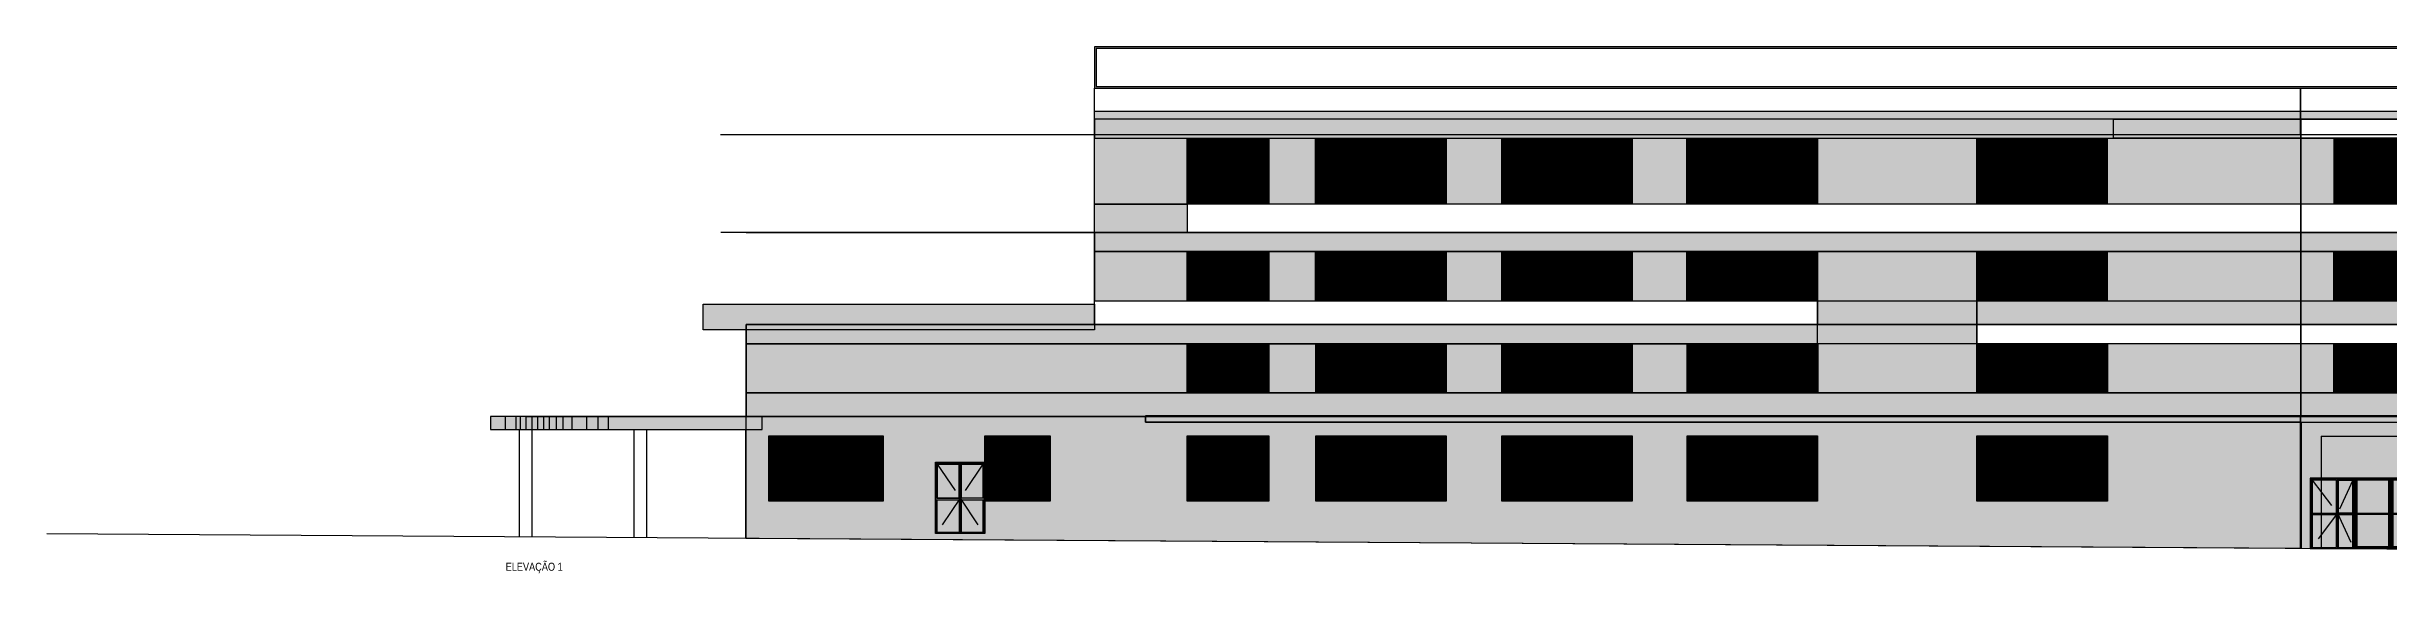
# Model space of a CAD drawing. Header units: metres. Extents: x -9138 to -7768, y 20 to 184.
# Drawn here: x -8872.5 to -8799.3, y 19.9 to 36.4 of the extents above; entities that cross this region are included whole.
import ezdxf
from ezdxf.enums import TextEntityAlignment as Align

# ---------------------------------------------------------------- set-up
doc = ezdxf.new("R2010")
doc.units = ezdxf.units.M
doc.linetypes.add('CTE ELEV$0$DASHEDX2', pattern=[1.5, 1, -0.5])
for name, color, linetype in [('ARQ-DIM EMBASAM', 2, 'Continuous'), ('CTE ELEV$0$ARQ- FRISO', 7, 'Continuous'), ('CTE ELEV$0$ARQ-AUX', 7, 'Continuous'), ('CTE ELEV$0$ARQ-AUX1', 1, 'Continuous'), ('CTE ELEV$0$ARQ-AUX2', 2, 'Continuous'), ('CTE ELEV$0$ARQ-AUX3', 3, 'Continuous'), ('CTE ELEV$0$ARQ-AUX4', 6, 'Continuous'), ('CTE ELEV$0$ARQ-CAX', 1, 'Continuous'), ('CTE ELEV$0$ARQ-PRJ', 7, 'CTE ELEV$0$DASHEDX2'), ('CTE ELEV$0$ARQ-TXT', 2, 'Continuous')]:
    doc.layers.add(name, color=color, linetype=linetype)
for name, color, linetype, true_color in [('CTE ELEV$0$ARQ-REVEST', 7, 'Continuous', 0xc79471), ('CTE ELEV$0$COR CINZA FECHADO', 7, 'Continuous', 0x56534e), ('CTE ELEV$0$COR PLATINA', 7, 'Continuous', 0xa1a6a3), ('CTE ELEV$0$COR-CAIX', 7, 'Continuous', 0x45494e)]:
    doc.layers.add(name, color=color, linetype=linetype, true_color=true_color)
doc.styles.add('CTE ELEV$0$Adesa', font='ARIALN.TTF')
pattern_1 = [(0, (8723.23479, -24.8), (0, 0.2032), []), (90, (8723.23479, -24.8), (-0.2032, 0.2032), [0.2032, -0.2032])]

# ---------------------------------------------------------------- blocks, each defined once
blk = doc.blocks.new('CTE ELEV$0$V NEOREX 18')
at = {"layer": 'CTE ELEV$0$ARQ-AUX'}
h = blk.add_hatch(dxfattribs=at)
h.set_pattern_fill('NET', color=256, scale=0.04)
h.set_pattern_definition([(0, (0.255, 0.5), (0, 0.127), []), (90, (0.255, 0.5), (-0.127, 8e-18), [])])
h.paths.add_polyline_path([(0.01, 0.5), (0.01, 0.01), (0.5, 0.01), (0.5, 0.5)])
at = {"layer": 'CTE ELEV$0$COR-CAIX'}
h = blk.add_hatch(color=256, dxfattribs=at)
h.dxf.hatch_style = 1
h.paths.add_polyline_path([(0, 0.51), (0.51, 0.51), (0.51, 0), (0, 0)])
at = {"layer": 'CTE ELEV$0$ARQ-AUX'}
for points in [[(0, 0.51), (0.51, 0.51), (0.51, 0), (0, 0)], [(0.01, 0.5), (0.5, 0.5), (0.5, 0.01), (0.01, 0.01)]]:
    blk.add_lwpolyline(points, close=True, dxfattribs=at)
blk = doc.blocks.new('*U671')
at = {"layer": 'CTE ELEV$0$COR-CAIX', "transparency": 33554610}
h = blk.add_hatch(color=256, dxfattribs=at)
h.dxf.hatch_style = 1
h.paths.add_polyline_path([(1.125, 0.045), (0, 0.045), (0, -2.155), (1.125, -2.155)])
at = {"layer": 'CTE ELEV$0$COR-CAIX', "transparency": 33554687}
h = blk.add_hatch(color=254, dxfattribs=at)
h.dxf.hatch_style = 1
h.paths.add_polyline_path([(0.06, -1.055), (1.065, -1.055), (1.065, -0.015), (0.06, -0.015)])
h.paths.add_polyline_path([(0.06, -2.095), (1.065, -2.095), (1.065, -1.085), (0.06, -1.085)])
at = {"layer": 'CTE ELEV$0$ARQ-CAX'}
for points in [[(1.125, 0.045), (0, 0.045), (0, -2.155), (1.125, -2.155)], [(1.095, 0.015), (0.03, 0.015), (0.03, -2.125), (1.095, -2.125)]]:
    blk.add_lwpolyline(points, close=True, dxfattribs=at)
for points in [[(1.065, -1.055), (1.065, -0.015), (0.06, -0.015), (0.06, -1.055)], [(0.06, -1.055), (1.065, -1.055)], [(0.06, -1.085), (0.06, -2.095), (1.065, -2.095), (1.065, -1.085)], [(0.06, -1.085), (1.065, -1.085)]]:
    blk.add_lwpolyline(points, dxfattribs=at)
blk = doc.blocks.new('CTE ELEV$0$v cx entrada 1pv')
at = {"layer": 'CTE ELEV$0$COR-CAIX', "transparency": 33554687}
h = blk.add_hatch(color=256, dxfattribs=at)
h.dxf.hatch_style = 1
h.paths.add_polyline_path([(2.892, 2.2), (1.502, 2.2), (1.502, 0), (2.892, 0)])
h = blk.add_hatch(color=256, dxfattribs=at)
h.dxf.hatch_style = 1
h.paths.add_polyline_path([(2.347, 2.17), (1.532, 2.17), (1.532, 0), (2.347, 0)])
h.paths.add_polyline_path([(2.317, 2.14), (1.562, 2.14), (1.562, 1.1), (2.317, 1.1)], flags=16)
h.paths.add_polyline_path([(1.562, 0.03), (2.317, 0.03), (2.317, 1.05), (1.562, 1.05)], flags=16)
h.paths.add_polyline_path([(2.832, 2.14), (2.832, 2.14), (2.377, 2.14), (2.377, 1.163)])
h.paths.add_polyline_path([(2.832, 2.14), (2.377, 1.163), (2.377, 1.1), (2.832, 1.1)])
h.paths.add_polyline_path([(2.832, 1.05), (2.377, 1.05), (2.377, 1.037), (2.832, 0.064)])
h.paths.add_polyline_path([(2.377, 1.037), (2.377, 0.03), (2.832, 0.03), (2.832, 0.064)])
h = blk.add_hatch(color=254, dxfattribs=at)
h.dxf.hatch_style = 1
h.paths.add_polyline_path([(2.317, 2.14), (1.562, 2.14), (1.562, 1.1), (2.317, 1.1)])
h.paths.add_polyline_path([(2.832, 1.1), (2.377, 1.1), (2.377, 2.14), (2.832, 2.14)])
h.paths.add_polyline_path([(2.377, 0.03), (2.832, 0.03), (2.832, 1.05), (2.377, 1.05)])
h.paths.add_polyline_path([(2.317, 1.05), (1.562, 1.05), (1.562, 0.03), (2.317, 0.03)])
at = {"layer": 'CTE ELEV$0$ARQ-CAX'}
blk.add_line((2.377, 1.1), (2.832, 1.1, 0), dxfattribs=at)
at = {"layer": 'CTE ELEV$0$ARQ-CAX', "flags": 128}
for points in [[(2.892, 2.2), (1.502, 2.2), (1.502, 0), (2.892, 0), (2.892, 2.2)], [(2.317, 2.14), (1.562, 2.14), (1.562, 1.1)], [(2.317, 2.14), (2.317, 1.1)], [(2.347, 2.17), (2.347, 0)], [(2.377, 2.14), (2.377, 1.1)], [(2.832, 1.1), (2.832, 2.14), (2.391, 2.14)], [(1.562, 1.05), (1.562, 0.03), (2.317, 0.03)], [(2.317, 1.05), (2.317, 0.03)], [(2.377, 0.03), (2.832, 0.03), (2.832, 1.05)], [(2.377, 1.05), (2.377, 0.03)]]:
    blk.add_lwpolyline(points, dxfattribs=at)
blk.add_lwpolyline([(2.862, 2.17), (1.532, 2.17), (1.532, 0), (2.862, 0)], close=True, dxfattribs=at)
at = {"layer": 'CTE ELEV$0$ARQ-CAX', "lineweight": -2}
for points in [[(2.317, 2.14), (1.562, 2.14), (1.562, 1.1), (2.317, 1.1)], [(2.832, 1.1), (2.377, 1.1), (2.377, 2.14), (2.832, 2.14)], [(2.317, 1.05), (1.562, 1.05), (1.562, 0.03), (2.317, 0.03)], [(2.377, 0.03), (2.832, 0.03), (2.832, 1.05), (2.377, 1.05)]]:
    blk.add_lwpolyline(points, close=True, dxfattribs=at)
at = {"layer": 'CTE ELEV$0$ARQ-PRJ'}
for points in [[(1.562, 2.14), (2.348, 1.1), (1.532, 0)], [(2.832, 2.14), (2.348, 1.1), (2.862, 0)]]:
    blk.add_lwpolyline(points, dxfattribs=at)
for p in [(2.892, 2.155), (4.017, 2.155)]:
    blk.add_blockref('*U671', p)
blk = doc.blocks.new('CTE ELEV$0$A$C5a923d24')
at = {"layer": 'CTE ELEV$0$COR-CAIX', "transparency": 33554687}
h = blk.add_hatch(color=256, dxfattribs=at)
h.dxf.hatch_style = 1
h.paths.add_polyline_path([(0, 2.23), (1.545, 2.23), (1.545, 0), (0, 0)])
at = {"flags": 128}
for points in [[(0.743, 0.03), (0.06, 0.03), (0.06, 1.05)], [(1.485, 1.05), (1.485, 0.03), (0.803, 0.03)]]:
    blk.add_lwpolyline(points, dxfattribs=at)
at = {"layer": 'CTE ELEV$0$ARQ-CAX', "lineweight": -2}
blk.add_line((0.743, 1.1), (0.06, 1.1, 0), dxfattribs=at)
at = {"layer": 'CTE ELEV$0$ARQ-CAX', "flags": 128}
for points in [[(0, 2.23), (1.545, 2.23), (1.545, 0), (0, 0), (0, 2.23)], [(0.773, 2.2), (0.773, 0)], [(0.06, 1.1), (0.06, 2.17), (0.729, 2.17)], [(0.743, 2.17), (0.743, 1.1)], [(0.803, 2.17), (1.485, 2.17), (1.485, 1.1)], [(0.803, 2.17), (0.803, 1.1)]]:
    blk.add_lwpolyline(points, dxfattribs=at)
blk.add_lwpolyline([(0.03, 2.2), (1.515, 2.2), (1.515, 0), (0.03, 0)], close=True, dxfattribs=at)
at = {"layer": 'CTE ELEV$0$ARQ-CAX', "lineweight": -2}
for points in [[(0.06, 1.1), (0.743, 1.1), (0.743, 2.17), (0.06, 2.17)], [(0.803, 2.17), (1.485, 2.17), (1.485, 1.1), (0.803, 1.1)], [(0.743, 0.03), (0.06, 0.03), (0.06, 1.05), (0.743, 1.05)], [(0.803, 1.05), (1.485, 1.05), (1.485, 0.03), (0.803, 0.03)]]:
    blk.add_lwpolyline(points, close=True, dxfattribs=at)
for points in [[(0.743, 1.05), (0.743, 0.03)], [(0.803, 1.05), (0.803, 0.03)]]:
    blk.add_lwpolyline(points, dxfattribs=at)
at = {"layer": 'CTE ELEV$0$ARQ-PRJ'}
for points in [[(0.06, 2.17), (0.772, 1.1), (0.03, 0)], [(1.485, 2.17), (0.772, 1.1), (1.515, 0)]]:
    blk.add_lwpolyline(points, dxfattribs=at)
blk = doc.blocks.new('CTE ELEV$0$elev 1 1andar')
at = {"layer": 'CTE ELEV$0$ARQ-REVEST', "transparency": 33554687}
h = blk.add_hatch(dxfattribs=at)
h.set_pattern_fill('AR-B816', scale=0.001)
h.set_pattern_definition([(0, (8857.50683, -21.2), (0, 0.2032), []), (90, (8857.50683, -21.2), (-0.2032, 0.2032), [0.2032, -0.2032])])
h.paths.add_polyline_path([(94.394, 3.425), (70.056, 3.425), (70.056, -0.611), (70.719, -0.62), (83.723, -0.7), (94.394, -0.625)])
h.paths.add_polyline_path([(70.056, 1.595), (68.856, 1.595), (68.856, 2.995), (70.056, 2.995), (70.056, 3.425), (67.869, 3.425), (67.869, 2.99), (67.869, 2.984), (67.869, 2.984), (67.869, 2.484), (67.869, -0.58), (70.056, -0.611)])
h.paths.add_polyline_path([(62.291, 2.99), (67.869, 2.99), (67.869, 3.425), (55.451, 3.425), (55.451, -0.512), (56.081, -0.517), (56.081, 2.99), (59.691, 2.99), (59.691, 1.68), (59.691, -0.52), (59.691, -0.532), (62.291, -0.536)])
h.paths.add_polyline_path([(61.856, 0.896), (61.856, 0.496), (60.056, 0.496), (60.056, 0.896)], flags=16)
h.paths.add_polyline_path([(61.826, 0.866), (61.826, 0.526), (60.086, 0.526), (60.086, 0.866)], flags=0)
h.paths.add_polyline_path([(61.796, 0.836), (61.796, 0.556), (60.116, 0.556), (60.116, 0.836)], flags=0)
at = {"layer": 'CTE ELEV$0$COR PLATINA', "transparency": 33554687}
h = blk.add_hatch(color=256, dxfattribs=at)
h.dxf.hatch_style = 1
h.paths.add_polyline_path([(55.431, 3.425), (19.36, 3.425), (19.36, 3.6), (6.87, 3.6), (6.87, -0.193), (55.431, -0.512)])
h = blk.add_hatch(color=256, dxfattribs=at)
h.dxf.hatch_style = 1
h.paths.add_polyline_path([(19.36, 3.425), (129.194, 3.425), (129.194, 3.625), (19.36, 3.625)])
h = blk.add_hatch(color=256, dxfattribs=at)
h.dxf.hatch_style = 1
h.paths.add_polyline_path([(59.691, 2.99), (56.081, 2.99), (56.081, -0.52), (57.471, -0.52), (57.456, -0.529), (58.581, -0.529), (59.687, -0.532)])
at = {"layer": 'CTE ELEV$0$ARQ-AUX1'}
for p, q in [((-0.204, -0.147, 0), (-0.204, 3.2, 0)), ((0.196, -0.15, 0), (0.196, 3.2, 0))]:
    blk.add_line(p, q, dxfattribs=at)
at = {"layer": 'CTE ELEV$0$ARQ-AUX2'}
for p, q in [((3.378, -0.17, 0), (3.378, 3.2, 0)), ((3.778, -0.173, 0), (3.778, 3.2, 0))]:
    blk.add_line(p, q, dxfattribs=at)
at = {"layer": 'CTE ELEV$0$ARQ-AUX3'}
blk.add_line((6.87, -0.193), (6.87, 3.2), dxfattribs=at)
at = {"layer": 'CTE ELEV$0$ARQ-AUX3', "elevation": 0}
for points in [[(55.431, 3.425), (55.431, -0.512)], [(55.451, 3.425), (55.451, -0.512)], [(56.081, 2.99), (56.081, -0.512)]]:
    blk.add_lwpolyline(points, dxfattribs=at)
at = {"layer": 'CTE ELEV$0$ARQ-AUX3'}
for points in [[(56.081, 2.99), (59.691, 2.99)], [(-14.965, -0.05), (58.136, -0.53), (65.081, -0.54), (70.719, -0.62), (83.723, -0.7), (115.153, -0.48), (129.213, -0.79), (137.302, -0.35)]]:
    blk.add_lwpolyline(points, dxfattribs=at)
at = {"layer": 'CTE ELEV$0$ARQ-AUX4'}
blk.add_lwpolyline([(19.36, 3.425), (129.194, 3.425), (129.194, 3.625), (19.36, 3.625)], close=True, dxfattribs=at)
at = {"layer": 'CTE ELEV$0$COR PLATINA', "elevation": 0}
blk.add_lwpolyline([(55.431, 3.425), (19.36, 3.425), (19.36, 3.6), (6.87, 3.6), (6.87, -0.193), (55.431, -0.512)], close=True, dxfattribs=at)
at = {"layer": 'Defpoints'}
blk.add_lwpolyline([(0, 3.6), (134.272, 3.6)], dxfattribs=at)
at = {"layer": 'CTE ELEV$0$ARQ-AUX1'}
for p in [(7.591, 2.49), (8.101, 2.49), (8.611, 2.49), (9.121, 2.49), (9.631, 2.49), (10.141, 2.49), (10.651, 2.49), (14.336, 2.49, 0), (14.846, 2.49, 0), (15.356, 2.49, 0), (15.866, 2.49, 0), (20.661, 2.49, 0), (21.171, 2.49, 0), (21.681, 2.49, 0), (22.191, 2.49, 0), (22.701, 2.49, 0), (24.671, 2.49), (25.181, 2.49), (25.691, 2.49), (26.201, 2.49), (26.711, 2.49), (27.221, 2.49), (27.731, 2.49), (28.241, 2.49), (30.482, 2.49, 0), (30.992, 2.49, 0), (31.502, 2.49, 0), (32.012, 2.49, 0), (32.522, 2.49, 0), (33.032, 2.49, 0), (33.542, 2.49, 0), (34.052, 2.49, 0), (36.271, 2.49), (36.781, 2.49), (37.291, 2.49), (37.801, 2.49), (38.311, 2.49), (38.821, 2.49), (39.331, 2.49), (39.841, 2.49), (45.321, 2.49), (45.831, 2.49), (46.341, 2.49), (46.851, 2.49), (47.361, 2.49), (47.871, 2.49), (48.381, 2.49), (48.891, 2.49), (7.591, 1.98), (8.101, 1.98), (8.611, 1.98), (9.121, 1.98), (9.631, 1.98), (10.141, 1.98), (10.651, 1.98), (14.336, 1.98, 0), (14.846, 1.98, 0), (15.356, 1.98, 0), (15.866, 1.98, 0), (20.661, 1.98, 0), (21.171, 1.98, 0), (21.681, 1.98, 0), (22.191, 1.98, 0), (22.701, 1.98, 0), (24.671, 1.98), (25.181, 1.98), (25.691, 1.98), (26.201, 1.98), (26.711, 1.98), (27.221, 1.98), (27.731, 1.98), (28.241, 1.98), (30.482, 1.98, 0), (30.992, 1.98, 0), (31.502, 1.98, 0), (32.012, 1.98, 0), (32.522, 1.98, 0), (33.032, 1.98, 0), (33.542, 1.98, 0), (34.052, 1.98, 0), (36.271, 1.98), (36.781, 1.98), (37.291, 1.98), (37.801, 1.98), (38.311, 1.98), (38.821, 1.98), (39.331, 1.98), (39.841, 1.98), (45.321, 1.98), (45.831, 1.98), (46.341, 1.98), (46.851, 1.98), (47.361, 1.98), (47.871, 1.98), (48.381, 1.98), (48.891, 1.98), (7.591, 1.47), (7.591, 0.96), (8.101, 1.47), (8.101, 0.96), (8.611, 1.47), (8.611, 0.96), (9.121, 1.47), (9.121, 0.96), (9.631, 1.47), (9.631, 0.96), (10.141, 1.47), (10.141, 0.96), (10.651, 1.47), (10.651, 0.96), (14.336, 1.47, 0), (14.336, 0.96, 0), (14.846, 1.47, 0), (14.846, 0.96, 0), (15.356, 1.47, 0), (15.356, 0.96, 0), (15.866, 1.47, 0), (15.866, 0.96, 0), (20.661, 1.47, 0), (20.661, 0.96, 0), (21.171, 1.47, 0), (21.171, 0.96, 0), (21.681, 1.47, 0), (21.681, 0.96, 0), (22.191, 1.47, 0), (22.191, 0.96, 0), (22.701, 1.47, 0), (22.701, 0.96, 0), (24.671, 1.47), (24.671, 0.96), (25.181, 1.47), (25.181, 0.96), (25.691, 1.47), (25.691, 0.96), (26.201, 1.47), (26.201, 0.96), (26.711, 1.47), (26.711, 0.96), (27.221, 1.47), (27.221, 0.96), (27.731, 1.47), (27.731, 0.96), (28.241, 1.47), (28.241, 0.96), (30.482, 1.47, 0), (30.482, 0.96, 0), (30.992, 1.47, 0), (30.992, 0.96, 0), (31.502, 1.47, 0), (31.502, 0.96, 0), (32.012, 1.47, 0), (32.012, 0.96, 0), (32.522, 1.47, 0), (32.522, 0.96, 0), (33.032, 1.47, 0), (33.032, 0.96, 0), (33.542, 1.47, 0), (33.542, 0.96, 0), (34.052, 1.47, 0), (34.052, 0.96, 0), (36.271, 1.47), (36.271, 0.96), (36.781, 1.47), (36.781, 0.96), (37.291, 1.47), (37.291, 0.96), (37.801, 1.47), (37.801, 0.96), (38.311, 1.47), (38.311, 0.96), (38.821, 1.47), (38.821, 0.96), (39.331, 1.47), (39.331, 0.96), (39.841, 1.47), (39.841, 0.96), (45.321, 1.47), (45.321, 0.96), (45.831, 1.47), (45.831, 0.96), (46.341, 1.47), (46.341, 0.96), (46.851, 1.47), (46.851, 0.96), (47.361, 1.47), (47.361, 0.96), (47.871, 1.47), (47.871, 0.96), (48.381, 1.47), (48.381, 0.96), (48.891, 1.47), (48.891, 0.96)]:
    blk.add_blockref('CTE ELEV$0$V NEOREX 18', p, dxfattribs=at)
at = {"layer": 'CTE ELEV$0$ARQ-AUX3'}
blk.add_blockref('CTE ELEV$0$v cx entrada 1pv', (54.239, -0.52, 0), dxfattribs=at)
at = {"layer": 'CTE ELEV$0$COR CINZA FECHADO'}
blk.add_blockref('CTE ELEV$0$A$C5a923d24', (12.791, -0.05, 0), dxfattribs=at)
blk = doc.blocks.new('CTE ELEV$0$elev 1 2andar')
at = {"layer": 'CTE ELEV$0$ARQ-REVEST', "transparency": 33554687}
h = blk.add_hatch(dxfattribs=at)
h.set_pattern_fill('AR-B816', scale=0.001)
h.set_pattern_definition(pattern_1)
h.paths.add_polyline_path([(-93.921, 2.88), (-127.389, 2.88), (-127.389, 2.28), (-93.921, 2.28)])
h = blk.add_hatch(dxfattribs=at)
h.set_pattern_fill('AR-B816', scale=0.001)
h.set_pattern_definition(pattern_1)
h.paths.add_polyline_path([(-74.221, 0.74), (-127.389, 0.74), (-127.389, 0), (-74.221, 0)])
at = {"layer": 'CTE ELEV$0$COR CINZA FECHADO', "transparency": 33554687}
h = blk.add_hatch(color=256, dxfattribs=at)
h.dxf.hatch_style = 1
h.paths.add_polyline_path([(-126.887, 0), (-135.38, 0), (-135.38, -0.4), (-126.887, -0.4)])
at = {"layer": 'CTE ELEV$0$COR PLATINA', "transparency": 33554687}
h = blk.add_hatch(color=256, dxfattribs=at)
h.dxf.hatch_style = 1
h.paths.add_polyline_path([(0, 2.88), (-14.838, 2.88), (-14.838, 2.28), (-127.389, 2.28), (-127.389, 0.74), (0, 0.74)])
h = blk.add_hatch(color=256, dxfattribs=at)
h.dxf.hatch_style = 1
h.paths.add_polyline_path([(-93.921, 2.88), (-88.951, 2.88), (-88.951, 2.28), (-93.921, 2.28)])
at = {"layer": 'CTE ELEV$0$ARQ- FRISO', "elevation": 0}
blk.add_lwpolyline([(-88.951, 2.88), (-14.838, 2.88), (-14.838, 2.28), (-88.951, 2.28)], close=True, dxfattribs=at)
at = {"layer": 'CTE ELEV$0$ARQ-AUX2', "color": 251}
for p, q in [((-134.906, -0.4, 0), (-134.906, 0, 0)), ((-134.906, -0.4, 0), (-134.906, 0, 0)), ((-134.571, -0.4, 0), (-134.571, 0, 0)), ((-134.571, -0.4, 0), (-134.571, 0, 0)), ((-134.441, -0.4, 0), (-134.441, 0, 0)), ((-134.259, -0.4, 0), (-134.259, 0, 0)), ((-134.077, -0.4, 0), (-134.077, 0, 0)), ((-133.894, -0.4, 0), (-133.894, 0, 0)), ((-133.712, -0.4, 0), (-133.712, 0, 0)), ((-133.53, -0.4, 0), (-133.53, 0, 0)), ((-133.319, -0.4, 0), (-133.319, 0, 0)), ((-133.109, -0.4, 0), (-133.109, 0, 0)), ((-132.828, -0.4, 0), (-132.828, 0, 0)), ((-132.37, -0.4, 0), (-132.37, 0, 0)), ((-132.011, -0.4, 0), (-132.011, 0, 0)), ((-131.688, -0.4, 0), (-131.688, 0, 0))]:
    blk.add_line(p, q, dxfattribs=at)
at = {"layer": 'CTE ELEV$0$ARQ-AUX3'}
blk.add_line((-127.389, 0), (-127.389, 2.88), dxfattribs=at)
at = {"layer": 'CTE ELEV$0$ARQ-AUX3', "elevation": 0}
blk.add_lwpolyline([(-126.887, 0), (-135.38, 0), (-135.38, -0.4), (-126.887, -0.4)], close=True, dxfattribs=at)
at = {"layer": 'CTE ELEV$0$ARQ-REVEST', "elevation": 0}
blk.add_lwpolyline([(-93.921, 2.88), (-127.389, 2.88), (-127.389, 2.28), (-93.921, 2.28)], close=True, dxfattribs=at)
at = {"layer": 'CTE ELEV$0$ARQ-REVEST', "transparency": 33554687, "elevation": 0}
blk.add_lwpolyline([(-74.221, 0.74), (-127.389, 0.74), (-127.389, 0), (-74.221, 0)], close=True, dxfattribs=at)
at = {"layer": 'CTE ELEV$0$COR PLATINA', "elevation": 0}
for points in [[(0, 2.88), (-14.838, 2.88), (-14.838, 2.28), (-127.389, 2.28), (-127.389, 0.74), (0, 0.74)], [(-93.921, 2.88), (-88.951, 2.88), (-88.951, 2.28), (-93.921, 2.28)]]:
    blk.add_lwpolyline(points, close=True, dxfattribs=at)
at = {"layer": 'Defpoints'}
for points in [[(-127.389, 2.88), (0, 2.88)], [(0, 0), (-127.389, 0)]]:
    blk.add_lwpolyline(points, dxfattribs=at)
at = {"layer": 'CTE ELEV$0$ARQ-AUX1'}
for p in [(-113.611, 1.77, 0), (-113.101, 1.77, 0), (-112.591, 1.77, 0), (-112.081, 1.77, 0), (-111.571, 1.77, 0), (-109.601, 1.77, 0), (-109.091, 1.77, 0), (-108.581, 1.77, 0), (-108.071, 1.77, 0), (-107.561, 1.77, 0), (-107.051, 1.77, 0), (-106.541, 1.77, 0), (-106.031, 1.77, 0), (-103.79, 1.77, 0), (-103.28, 1.77, 0), (-102.77, 1.77, 0), (-102.26, 1.77, 0), (-101.75, 1.77, 0), (-101.24, 1.77, 0), (-100.73, 1.77, 0), (-100.22, 1.77, 0), (-97.995, 1.77, 0), (-97.485, 1.77, 0), (-96.975, 1.77, 0), (-96.465, 1.77, 0), (-95.955, 1.77, 0), (-95.445, 1.77, 0), (-94.935, 1.77, 0), (-94.425, 1.77, 0), (-88.951, 1.77, 0), (-88.441, 1.77, 0), (-87.931, 1.77, 0), (-87.421, 1.77, 0), (-86.911, 1.77, 0), (-86.401, 1.77, 0), (-85.891, 1.77, 0), (-85.381, 1.77, 0), (-77.791, 1.77), (-77.281, 1.77), (-76.771, 1.77), (-76.261, 1.77), (-113.611, 1.26, 0), (-113.101, 1.26, 0), (-112.591, 1.26, 0), (-112.081, 1.26, 0), (-111.571, 1.26, 0), (-109.601, 1.26, 0), (-109.091, 1.26, 0), (-108.581, 1.26, 0), (-108.071, 1.26, 0), (-107.561, 1.26, 0), (-107.051, 1.26, 0), (-106.541, 1.26, 0), (-106.031, 1.26, 0), (-103.79, 1.26, 0), (-103.28, 1.26, 0), (-102.77, 1.26, 0), (-102.26, 1.26, 0), (-101.75, 1.26, 0), (-101.24, 1.26, 0), (-100.73, 1.26, 0), (-100.22, 1.26, 0), (-97.995, 1.26, 0), (-97.485, 1.26, 0), (-96.975, 1.26, 0), (-96.465, 1.26, 0), (-95.955, 1.26, 0), (-95.445, 1.26, 0), (-94.935, 1.26, 0), (-94.425, 1.26, 0), (-88.951, 1.26, 0), (-88.441, 1.26, 0), (-87.931, 1.26, 0), (-87.421, 1.26, 0), (-86.911, 1.26, 0), (-86.401, 1.26, 0), (-85.891, 1.26, 0), (-85.381, 1.26, 0), (-77.791, 1.26), (-77.281, 1.26), (-76.771, 1.26), (-76.261, 1.26), (-113.611, 0.75, 0), (-113.101, 0.75, 0), (-112.591, 0.75, 0), (-112.081, 0.75, 0), (-111.571, 0.75, 0), (-109.601, 0.75, 0), (-109.091, 0.75, 0), (-108.581, 0.75, 0), (-108.071, 0.75, 0), (-107.561, 0.75, 0), (-107.051, 0.75, 0), (-106.541, 0.75, 0), (-106.031, 0.75, 0), (-103.79, 0.75, 0), (-103.28, 0.75, 0), (-102.77, 0.75, 0), (-102.26, 0.75, 0), (-101.75, 0.75, 0), (-101.24, 0.75, 0), (-100.73, 0.75, 0), (-100.22, 0.75, 0), (-97.995, 0.75, 0), (-97.485, 0.75, 0), (-96.975, 0.75, 0), (-96.465, 0.75, 0), (-95.955, 0.75, 0), (-95.445, 0.75, 0), (-94.935, 0.75, 0), (-94.425, 0.75, 0), (-88.951, 0.75, 0), (-88.441, 0.75, 0), (-87.931, 0.75, 0), (-87.421, 0.75, 0), (-86.911, 0.75, 0), (-86.401, 0.75, 0), (-85.891, 0.75, 0), (-85.381, 0.75, 0), (-77.791, 0.75), (-77.281, 0.75), (-76.771, 0.75), (-76.261, 0.75)]:
    blk.add_blockref('CTE ELEV$0$V NEOREX 18', p, dxfattribs=at)
blk = doc.blocks.new('CTE ELEV$0$elev 1 3andar')
at = {"layer": 'CTE ELEV$0$ARQ-REVEST', "transparency": 33554687}
h = blk.add_hatch(dxfattribs=at)
h.set_pattern_fill('AR-B816', scale=0.001)
h.set_pattern_definition([(0, (8850.62345, -27.68), (0, 0.2032), []), (90, (8850.62345, -27.68), (-0.2032, 0.2032), [0.2032, -0.2032])])
h.paths.add_polyline_path([(38.436, 0.748), (107.101, 0.74), (107.101, -0.005), (38.436, 0.003)])
at = {"layer": 'CTE ELEV$0$COR PLATINA', "transparency": 33554687}
h = blk.add_hatch(color=256, dxfattribs=at)
h.dxf.hatch_style = 1
h.paths.add_polyline_path([(127.389, 2.88), (107.101, 2.88), (107.101, 2.28), (10.883, 2.28), (10.883, 0.74), (107.101, 0.738), (107.101, -0.002), (119.116, 0), (119.116, 0.74), (127.389, 0.74)])
h = blk.add_hatch(color=256, dxfattribs=at)
h.dxf.hatch_style = 1
h.paths.add_polyline_path([(67.291, 2.88), (10.883, 2.88), (10.883, 2.28), (67.291, 2.28)])
h = blk.add_hatch(color=256, dxfattribs=at)
h.dxf.hatch_style = 1
h.paths.add_polyline_path([(33.467, 0.745), (38.436, 0.75), (38.436, 0), (33.467, -0.005)])
at = {"layer": 'CTE ELEV$0$ARQ- FRISO', "elevation": 0}
blk.add_lwpolyline([(10.883, 0.74), (33.467, 0.74), (33.467, 0), (10.883, 0)], close=True, dxfattribs=at)
at = {"layer": 'CTE ELEV$0$ARQ-AUX3'}
blk.add_line((10.883, 0), (10.883, 2.88, 0), dxfattribs=at)
at = {"layer": 'CTE ELEV$0$ARQ-REVEST', "elevation": 0}
blk.add_lwpolyline([(38.436, 0.748), (107.101, 0.74), (107.101, -0.005), (38.436, 0.003)], close=True, dxfattribs=at)
at = {"layer": 'CTE ELEV$0$COR PLATINA', "elevation": 0}
for points in [[(127.389, 2.88), (107.101, 2.88), (107.101, 2.28), (10.883, 2.28), (10.883, 0.74), (107.101, 0.738), (107.101, -0.002), (119.116, 0), (119.116, 0.74), (127.389, 0.74)], [(67.291, 2.88), (10.883, 2.88), (10.883, 2.28), (67.291, 2.28)], [(33.467, 0.745), (38.436, 0.75), (38.436, 0), (33.467, -0.005)]]:
    blk.add_lwpolyline(points, close=True, dxfattribs=at)
at = {"layer": 'Defpoints'}
for points in [[(0, 2.88), (127.389, 2.88)], [(127.389, 0), (0, 0)]]:
    blk.add_lwpolyline(points, dxfattribs=at)
at = {"layer": 'CTE ELEV$0$ARQ-AUX1'}
for p in [(13.778, 1.77, 0), (14.288, 1.77, 0), (14.798, 1.77, 0), (15.308, 1.77, 0), (15.818, 1.77, 0), (17.787, 1.77, 0), (18.297, 1.77, 0), (18.807, 1.77, 0), (19.317, 1.77, 0), (19.827, 1.77, 0), (20.337, 1.77, 0), (20.847, 1.77, 0), (21.357, 1.77, 0), (23.599, 1.77, 0), (24.109, 1.77, 0), (24.619, 1.77, 0), (25.129, 1.77, 0), (25.639, 1.77, 0), (26.149, 1.77, 0), (26.659, 1.77, 0), (27.169, 1.77, 0), (29.387, 1.77, 0), (29.897, 1.77, 0), (30.407, 1.77, 0), (30.917, 1.77, 0), (31.427, 1.77, 0), (31.937, 1.77, 0), (32.447, 1.77, 0), (32.957, 1.77, 0), (38.437, 1.77, 0), (38.947, 1.77, 0), (39.457, 1.77, 0), (39.967, 1.77, 0), (40.477, 1.77, 0), (40.987, 1.77, 0), (41.497, 1.77, 0), (42.007, 1.77, 0), (49.597, 1.77), (50.107, 1.77), (50.617, 1.77), (51.127, 1.77), (13.778, 1.26, 0), (14.288, 1.26, 0), (14.798, 1.26, 0), (15.308, 1.26, 0), (15.818, 1.26, 0), (17.787, 1.26, 0), (18.297, 1.26, 0), (18.807, 1.26, 0), (19.317, 1.26, 0), (19.827, 1.26, 0), (20.337, 1.26, 0), (20.847, 1.26, 0), (21.357, 1.26, 0), (23.599, 1.26, 0), (24.109, 1.26, 0), (24.619, 1.26, 0), (25.129, 1.26, 0), (25.639, 1.26, 0), (26.149, 1.26, 0), (26.659, 1.26, 0), (27.169, 1.26, 0), (29.387, 1.26, 0), (29.897, 1.26, 0), (30.407, 1.26, 0), (30.917, 1.26, 0), (31.427, 1.26, 0), (31.937, 1.26, 0), (32.447, 1.26, 0), (32.957, 1.26, 0), (38.437, 1.26, 0), (38.947, 1.26, 0), (39.457, 1.26, 0), (39.967, 1.26, 0), (40.477, 1.26, 0), (40.987, 1.26, 0), (41.497, 1.26, 0), (42.007, 1.26, 0), (49.597, 1.26), (50.107, 1.26), (50.617, 1.26), (51.127, 1.26), (13.778, 0.75, 0), (14.288, 0.75, 0), (14.798, 0.75, 0), (15.308, 0.75, 0), (15.818, 0.75, 0), (17.787, 0.75, 0), (18.297, 0.75, 0), (18.807, 0.75, 0), (19.317, 0.75, 0), (19.827, 0.75, 0), (20.337, 0.75, 0), (20.847, 0.75, 0), (21.357, 0.75, 0), (23.599, 0.75, 0), (24.109, 0.75, 0), (24.619, 0.75, 0), (25.129, 0.75, 0), (25.639, 0.75, 0), (26.149, 0.75, 0), (26.659, 0.75, 0), (27.169, 0.75, 0), (29.387, 0.75, 0), (29.897, 0.75, 0), (30.407, 0.75, 0), (30.917, 0.75, 0), (31.427, 0.75, 0), (31.937, 0.75, 0), (32.447, 0.75, 0), (32.957, 0.75, 0), (38.437, 0.75, 0), (38.947, 0.75, 0), (39.457, 0.75, 0), (39.967, 0.75, 0), (40.477, 0.75, 0), (40.987, 0.75, 0), (41.497, 0.75, 0), (42.007, 0.75, 0), (49.597, 0.75), (50.107, 0.75), (50.617, 0.75), (51.127, 0.75)]:
    blk.add_blockref('CTE ELEV$0$V NEOREX 18', p, dxfattribs=at)
blk = doc.blocks.new('CTE ELEV$0$elev 1 4andar')
at = {"layer": 'CTE ELEV$0$ARQ-REVEST', "transparency": 33554687}
h = blk.add_hatch(dxfattribs=at)
h.set_pattern_fill('AR-B816', scale=0.001)
h.set_pattern_definition([(0, (8851.42126, -30.02), (0, 0.2032), []), (90, (8851.42126, -30.02), (-0.2032, 0.2032), [0.2032, -0.2032])])
h.paths.add_polyline_path([(43.505, 4.08), (11.681, 4.08), (11.681, 3.48), (43.505, 3.48)])
at = {"layer": 'CTE ELEV$0$COR PLATINA', "transparency": 33554687}
h = blk.add_hatch(color=256, dxfattribs=at)
h.dxf.hatch_style = 1
h.paths.add_polyline_path([(43.505, 4.08), (49.365, 4.08), (49.365, 3.48), (43.505, 3.48)])
h = blk.add_hatch(color=256, dxfattribs=at)
h.dxf.hatch_style = 1
h.paths.add_polyline_path([(11.681, 3.48), (119.913, 3.48), (119.913, 1.42), (11.681, 1.42)])
h = blk.add_hatch(color=256, dxfattribs=at)
h.dxf.hatch_style = 1
h.paths.add_polyline_path([(11.681, 1.42), (14.575, 1.42), (14.575, 0.54), (11.681, 0.54)])
at = {"layer": 'CTE ELEV$0$ARQ- FRISO', "elevation": 0}
blk.add_lwpolyline([(49.365, 4.08), (119.913, 4.08), (119.913, 3.48), (49.365, 3.48)], close=True, dxfattribs=at)
at = {"layer": 'CTE ELEV$0$ARQ- FRISO'}
blk.add_lwpolyline([(53.967, 1.42), (14.575, 1.42), (14.575, 0.54), (53.967, 0.54)], close=True, dxfattribs=at)
at = {"layer": 'CTE ELEV$0$ARQ-AUX3', "elevation": 0}
for points in [[(11.681, 1.17), (11.681, 3.6)], [(49.345, 3.6), (49.345, 0.54)], [(49.365, 3.6), (49.365, 0.54)]]:
    blk.add_lwpolyline(points, dxfattribs=at)
at = {"layer": 'CTE ELEV$0$ARQ-REVEST'}
blk.add_lwpolyline([(43.505, 4.08), (11.681, 4.08), (11.681, 3.48), (43.505, 3.48)], close=True, dxfattribs=at)
at = {"layer": 'CTE ELEV$0$COR PLATINA'}
blk.add_lwpolyline([(43.505, 4.08), (49.365, 4.08), (49.365, 3.48), (43.505, 3.48)], close=True, dxfattribs=at)
at = {"layer": 'CTE ELEV$0$COR PLATINA', "elevation": 0}
for points in [[(11.681, 3.48), (119.913, 3.48), (119.913, 1.42), (11.681, 1.42)], [(11.681, 1.42), (14.575, 1.42), (14.575, 0.54), (11.681, 0.54)]]:
    blk.add_lwpolyline(points, close=True, dxfattribs=at)
at = {"layer": 'Defpoints', "elevation": 0}
blk.add_lwpolyline([(-0.01, 3.6), (128.189, 3.6)], dxfattribs=at)
at = {"layer": 'Defpoints'}
blk.add_lwpolyline([(128.199, 0.54), (0, 0.54)], dxfattribs=at)
at = {"layer": 'CTE ELEV$0$ARQ-AUX1'}
for p in [(14.575, 2.95, 0), (14.575, 2.44, 0), (15.085, 2.95, 0), (15.085, 2.44, 0), (15.595, 2.95, 0), (15.595, 2.44, 0), (16.105, 2.95, 0), (16.105, 2.44, 0), (16.615, 2.95, 0), (16.615, 2.44, 0), (18.585, 2.95), (18.585, 2.44), (19.095, 2.95), (19.095, 2.44), (19.605, 2.95), (19.605, 2.44), (20.115, 2.95), (20.115, 2.44), (20.625, 2.95), (20.625, 2.44), (21.135, 2.95), (21.135, 2.44), (21.645, 2.95), (21.645, 2.44), (22.155, 2.95), (22.155, 2.44), (24.397, 2.95, 0), (24.397, 2.44, 0), (24.907, 2.95, 0), (24.907, 2.44, 0), (25.417, 2.95, 0), (25.417, 2.44, 0), (25.927, 2.95, 0), (25.927, 2.44, 0), (26.437, 2.95, 0), (26.437, 2.44, 0), (26.947, 2.95, 0), (26.947, 2.44, 0), (27.457, 2.95, 0), (27.457, 2.44, 0), (27.967, 2.95, 0), (27.967, 2.44, 0), (30.185, 2.95), (30.185, 2.44), (30.695, 2.95), (30.695, 2.44), (31.205, 2.95), (31.205, 2.44), (31.715, 2.95), (31.715, 2.44), (32.225, 2.95), (32.225, 2.44), (32.735, 2.95), (32.735, 2.44), (33.245, 2.95), (33.245, 2.44), (33.755, 2.95), (33.755, 2.44), (39.235, 2.95), (39.235, 2.44), (39.745, 2.95), (39.745, 2.44), (40.255, 2.95), (40.255, 2.44), (40.765, 2.95), (40.765, 2.44), (41.275, 2.95), (41.275, 2.44), (41.785, 2.95), (41.785, 2.44), (42.295, 2.95), (42.295, 2.44), (42.805, 2.95), (42.805, 2.44), (50.397, 2.95, 0), (50.397, 2.44, 0), (50.907, 2.95, 0), (50.907, 2.44, 0), (51.417, 2.95, 0), (51.417, 2.44, 0), (51.927, 2.95, 0), (51.927, 2.44, 0), (14.575, 1.93, 0), (15.085, 1.93, 0), (15.595, 1.93, 0), (16.105, 1.93, 0), (16.615, 1.93, 0), (18.585, 1.93), (19.095, 1.93), (19.605, 1.93), (20.115, 1.93), (20.625, 1.93), (21.135, 1.93), (21.645, 1.93), (22.155, 1.93), (24.397, 1.93, 0), (24.907, 1.93, 0), (25.417, 1.93, 0), (25.927, 1.93, 0), (26.437, 1.93, 0), (26.947, 1.93, 0), (27.457, 1.93, 0), (27.967, 1.93, 0), (30.185, 1.93), (30.695, 1.93), (31.205, 1.93), (31.715, 1.93), (32.225, 1.93), (32.735, 1.93), (33.245, 1.93), (33.755, 1.93), (39.235, 1.93), (39.745, 1.93), (40.255, 1.93), (40.765, 1.93), (41.275, 1.93), (41.785, 1.93), (42.295, 1.93), (42.805, 1.93), (50.397, 1.93, 0), (50.907, 1.93, 0), (51.417, 1.93, 0), (51.927, 1.93, 0), (14.575, 1.42, 0), (15.085, 1.42, 0), (15.595, 1.42, 0), (16.105, 1.42, 0), (16.615, 1.42, 0), (18.585, 1.42), (19.095, 1.42), (19.605, 1.42), (20.115, 1.42), (20.625, 1.42), (21.135, 1.42), (21.645, 1.42), (22.155, 1.42), (24.397, 1.42, 0), (24.907, 1.42, 0), (25.417, 1.42, 0), (25.927, 1.42, 0), (26.437, 1.42, 0), (26.947, 1.42, 0), (27.457, 1.42, 0), (27.967, 1.42, 0), (30.185, 1.42), (30.695, 1.42), (31.205, 1.42), (31.715, 1.42), (32.225, 1.42), (32.735, 1.42), (33.245, 1.42), (33.755, 1.42), (39.235, 1.42), (39.745, 1.42), (40.255, 1.42), (40.765, 1.42), (41.275, 1.42), (41.785, 1.42), (42.295, 1.42), (42.805, 1.42), (50.397, 1.42, 0), (50.907, 1.42, 0), (51.417, 1.42, 0), (51.927, 1.42, 0)]:
    blk.add_blockref('CTE ELEV$0$V NEOREX 18', p, dxfattribs=at)
blk = doc.blocks.new('CTE ELEV')
at = {"layer": 'CTE ELEV$0$COR PLATINA', "transparency": 33554687}
h = blk.add_hatch(color=256, dxfattribs=at)
h.dxf.hatch_style = 1
h.paths.add_polyline_path([(-8839.7401, 34.35), (-8789.6578, 34.35), (-8789.6578, 34.0999), (-8839.7401, 34.0999)])
at = {"layer": 'CTE ELEV$0$COR-CAIX', "transparency": 33554687}
h = blk.add_hatch(color=256, dxfattribs=at)
h.dxf.hatch_style = 1
h.paths.add_polyline_path([(-8839.6901, 35.12), (-8789.7078, 35.12), (-8789.7078, 36.31), (-8839.6901, 36.31)], flags=16)
h.paths.add_polyline_path([(-8839.7401, 35.07), (-8789.6578, 35.07), (-8789.6578, 36.36), (-8839.7401, 36.36)])
h = blk.add_hatch(color=255, dxfattribs=at)
h.dxf.hatch_style = 1
h.paths.add_polyline_path([(-8851.9734, 28.315), (-8839.7401, 28.315), (-8839.7401, 27.515), (-8851.9734, 27.515)])
at = {"layer": 'CTE ELEV$0$ARQ- FRISO', "elevation": 0}
blk.add_lwpolyline([(-8839.7401, 34.35), (-8789.6578, 34.35), (-8789.6578, 34.0999), (-8839.7401, 34.0999)], close=True, dxfattribs=at)
at = {"layer": 'CTE ELEV$0$ARQ- FRISO'}
for points in [[(-8837.2112, 31.44), (-8839.7401, 31.44)], [(-8837.2112, 30.56), (-8839.7401, 30.56)], [(-8816.6163, 27.68), (-8811.9963, 27.68)], [(-8811.9963, 27.08), (-8816.6163, 27.08)]]:
    blk.add_lwpolyline(points, dxfattribs=at)
at = {"layer": 'CTE ELEV$0$ARQ-AUX3', "elevation": 0}
for points in [[(-8839.7401, 33.62), (-8839.7401, 35.07), (-8789.6578, 35.07)], [(-8802.0763, 33.62), (-8802.0763, 35.07)], [(-8802.0563, 33.62), (-8802.0563, 35.07)], [(-8802.0763, 30.56), (-8802.0763, 27.68)], [(-8802.0563, 30.56), (-8802.0563, 27.68)], [(-8802.0763, 27.68), (-8802.0763, 24.8)], [(-8802.0563, 27.68), (-8802.0563, 24.8)]]:
    blk.add_lwpolyline(points, dxfattribs=at)
at = {"layer": 'CTE ELEV$0$ARQ-AUX4'}
blk.add_lwpolyline([(-8851.9734, 28.315), (-8839.7401, 28.315), (-8839.7401, 27.515), (-8851.9734, 27.515)], close=True, dxfattribs=at)
at = {"layer": 'CTE ELEV$0$ARQ-AUX4', "elevation": 0}
for points in [[(-8802.0763, 24.625), (-8802.0763, 24.825)], [(-8802.0563, 24.625), (-8802.0563, 24.825)]]:
    blk.add_lwpolyline(points, dxfattribs=at)
at = {"layer": 'CTE ELEV$0$ARQ-CAX', "elevation": 0}
for points in [[(-8839.7401, 35.07), (-8789.6578, 35.07), (-8789.6578, 36.36), (-8839.7401, 36.36)], [(-8839.6901, 35.12), (-8789.7078, 35.12), (-8789.7078, 36.31), (-8839.6901, 36.31)]]:
    blk.add_lwpolyline(points, close=True, dxfattribs=at)
for name, p in [('CTE ELEV$0$elev 1 4andar', (-8851.4213, 30.02)), ('CTE ELEV$0$elev 1 3andar', (-8850.6234, 27.68, 0)), ('CTE ELEV$0$elev 1 2andar', (-8723.2348, 24.8, 0)), ('CTE ELEV$0$elev 1 1andar', (-8857.5068, 21.2))]:
    blk.add_blockref(name, p)
at = {"layer": 'CTE ELEV$0$ARQ-TXT', "style": 'CTE ELEV$0$Adesa'}
blk.add_text('ELEVAÇÃO 1', height=0.25, dxfattribs=at).set_placement((-8857.2482, 19.9844, -0.0353), align=Align.CENTER)

msp = doc.modelspace()

# ---------------------------------------------------------------- block references
at = {"layer": 'ARQ-DIM EMBASAM'}
msp.add_blockref('CTE ELEV', (0, 0), dxfattribs=at)

doc.saveas('drawing.dxf')
